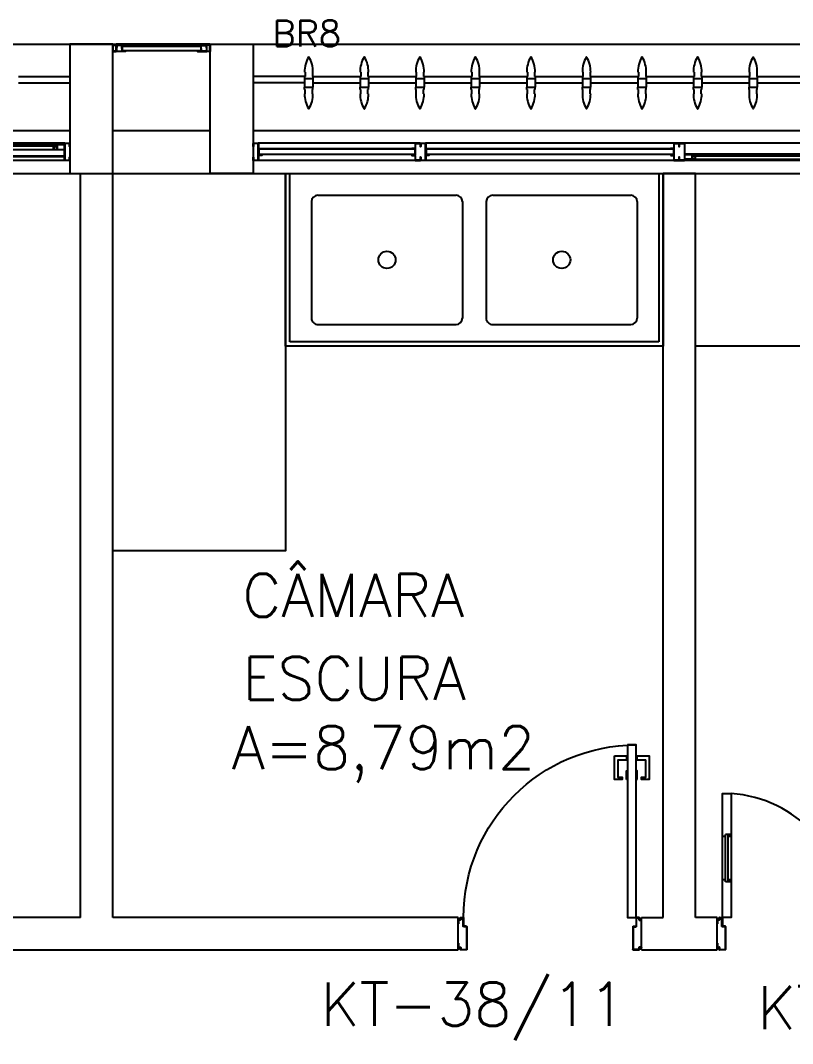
# Model space of a CAD drawing. Header units: millimetres. Extents: x 2128 to 2646, y 1972 to 2207.
# Drawn here: x 2413.583 to 2417.161, y 2138.931 to 2143.675 of the extents above; entities that cross this region are included whole.
import ezdxf

# ---------------------------------------------------------------- set-up
doc = ezdxf.new("R2010")
doc.units = ezdxf.units.MM
for name, color, linetype in [('AR-ALV', 2, 'Continuous'), ('AR-BANCADAS', 1, 'Continuous'), ('AR-BRISES', 1, 'Continuous'), ('AR-ESQ', 1, 'Continuous'), ('AR-ESTC', 3, 'Continuous'), ('AR-PEITORIL', 1, 'Continuous'), ('AR-PORTA', 1, 'Continuous'), ('BC- VISTA', 1, 'Continuous'), ('BC-CUBA', 1, 'Continuous'), ('BR-PAINEL', 1, 'Continuous'), ('BR-SUPORTE', 1, 'Continuous'), ('BR-TEXTO', 2, 'Continuous'), ('COZ1', 1, 'Continuous'), ('DT-ESQ-BAGUETE-C', 1, 'Continuous'), ('DT-ESQ-BAGUETE-V', 1, 'Continuous'), ('DT-ESQ-CHAPA DOBRADA-V', 1, 'Continuous'), ('DT-ESQ-MARCO-V', 1, 'Continuous'), ('DT-ESQ-PERFIL CADEIRA-C', 2, 'Continuous'), ('DT-ESQ-PERFIL CADEIRA-V', 2, 'Continuous'), ('DT-ESQ-PERFIL U-C', 2, 'Continuous'), ('DT-ESQ-PERFIL U-V', 1, 'Continuous'), ('DT-ESQ-VENEZIANA-C', 1, 'Continuous'), ('DT-ESQ-VENEZIANA-V', 1, 'Continuous'), ('DT-ESQ-VIDRO-C', 2, 'Continuous'), ('DT-TXTMOD', 1, 'Continuous'), ('ENDEREÇO', 2, 'Continuous'), ('ibio', 2, 'Continuous'), ('maçaneta', 1, 'Continuous'), ('mov', 1, 'Continuous'), ('PM-PERFIL U-C', 2, 'Continuous'), ('PM-VIDRO', 2, 'Continuous'), ('pm1', 2, 'Continuous'), ('pm2', 2, 'Continuous'), ('TEXTO', 2, 'Continuous'), ('Área', 2, 'Continuous')]:
    doc.layers.add(name, color=color, linetype=linetype)
doc.styles.add('S10', font='simplex.shx', dxfattribs={"height": 0.1})
doc.styles.add('S12', font='simplex.shx', dxfattribs={"width": 1.1, "height": 0.12})
doc.styles.add('UNB-100', font='simplex.shx', dxfattribs={"height": 0.2})
doc.styles.add('UNB1-100', font='simplex.shx', dxfattribs={"height": 0.2})

# ---------------------------------------------------------------- blocks, each defined once
blk = doc.blocks.new('EF35-P')
at = {"layer": 'DT-ESQ-BAGUETE-C', "ltscale": 0.1}
blk.add_lwpolyline([(0.0735, -0.125), (0.06, -0.125), (0.06, -0.1235), (0.073, -0.1235, 0.414214), (0.0735, -0.123), (0.0735, -0.112, 0.414214), (0.073, -0.1115), (0.06, -0.1115), (0.06, -0.11), (0.0735, -0.11, -0.414214), (0.075, -0.1115), (0.075, -0.1235, -0.414214)], format="xyb", close=True, dxfattribs=at)
at = {"layer": 'DT-ESQ-BAGUETE-V', "ltscale": 0.1}
blk.add_line((0.0735, -0.11), (0.339, -0.11), dxfattribs=at)
at = {"layer": 'DT-ESQ-CHAPA DOBRADA-V', "ltscale": 0.1}
for p, q in [((0.025, -0.077), (0.374, -0.077)), ((0.025, -0.08), (0.374, -0.08))]:
    blk.add_line(p, q, dxfattribs=at)
at = {"layer": 'DT-ESQ-PERFIL CADEIRA-C', "ltscale": 0.1}
blk.add_line((0.025, -0.1335), (0.0735, -0.1335), dxfattribs=at)
blk.add_lwpolyline([(0.0735, -0.135), (0.025, -0.135), (0.025, -0.1335), (0.06, -0.1335, -0.198912), (0.0589, -0.1331, -0.198913), (0.0585, -0.132), (0.0585, -0.112, 0.414214), (0.058, -0.1115), (0.025, -0.1115), (0.025, -0.11), (0.0585, -0.11, -0.414214), (0.06, -0.1115), (0.06, -0.1235), (0.06, -0.125), (0.06, -0.132), (0.0735, -0.132, -1)], format="xyb", close=True, dxfattribs=at)
at = {"layer": 'DT-ESQ-PERFIL CADEIRA-V', "ltscale": 0.1}
blk.add_line((0.0735, -0.135), (0.339, -0.135), dxfattribs=at)
at = {"layer": 'DT-ESQ-PERFIL U-C', "ltscale": 0.1}
blk.add_lwpolyline([(0, -0.0615, -0.414214), (0.0015, -0.06), (0.0235, -0.06, -0.414214), (0.025, -0.0615), (0.025, -0.1385, -0.414214), (0.0235, -0.14), (0.0015, -0.14, -0.414214), (0, -0.1385), (0, -0.125), (0.0015, -0.125), (0.0015, -0.138, 0.414214), (0.002, -0.1385), (0.023, -0.1385, 0.414214), (0.0235, -0.138), (0.0235, -0.062, 0.414214), (0.023, -0.0615), (0.002, -0.0615, 0.414214), (0.0015, -0.062), (0.0015, -0.075), (0, -0.075)], format="xyb", close=True, dxfattribs=at)
at = {"layer": 'DT-ESQ-PERFIL U-V', "ltscale": 0.1}
for p, q in [((0.0235, -0.06), (0.7515, -0.06)), ((0.0235, -0.14), (0.7515, -0.14))]:
    blk.add_line(p, q, dxfattribs=at)
at = {"layer": 'DT-ESQ-VIDRO-C', "ltscale": 0.1}
blk.add_lwpolyline([(0.063, -0.13), (0.063, -0.127), (0.3495, -0.127), (0.3495, -0.13)], close=True, dxfattribs=at)
at = {"layer": 'DT-TXTMOD', "ltscale": 0.1, "style": 'S10', "flags": 3}
for tag, p in [('M01', (0.025, -0.28)), ('M02', (0.3253, -0.28)), ('M03', (0.627, -0.28)), ('M04', (0.9288, -0.28)), ('M05', (1.2306, -0.28)), ('M06', (1.5323, -0.28)), ('M07', (1.8341, -0.28)), ('M08', (2.1359, -0.28)), ('M09', (2.4376, -0.28)), ('M10', (2.7394, -0.28)), ('M11', (3.0412, -0.28)), ('M12', (3.3429, -0.28)), ('M13', (3.6447, -0.28)), ('M14', (3.9464, -0.28)), ('M15', (4.2482, -0.28)), ('M16', (4.55, -0.28)), ('M17', (4.8517, -0.28))]:
    blk.add_attdef(tag, p, '', height=0.1, dxfattribs=at)
blk = doc.blocks.new('EF39-P')
at = {"layer": 'DT-ESQ-BAGUETE-C', "ltscale": 0.1}
blk.add_lwpolyline([(3.1015, -0.08), (3.115, -0.08), (3.115, -0.0785), (3.102, -0.0785, -0.414214), (3.1015, -0.078), (3.1015, -0.067, -0.414214), (3.102, -0.0665), (3.115, -0.0665), (3.115, -0.065), (3.1015, -0.065, 0.414214), (3.1, -0.0665), (3.1, -0.0785, 0.414214)], format="xyb", close=True, dxfattribs=at)
at = {"layer": 'DT-ESQ-BAGUETE-V', "ltscale": 0.1}
blk.add_line((2.61, -0.065), (3.1015, -0.065), dxfattribs=at)
at = {"layer": 'DT-ESQ-MARCO-V', "ltscale": 0.1}
for p, q in [((3.1985, -0.06), (4.3515, -0.06)), ((4.3985, -0.06), (5.1265, -0.06)), ((3.1985, -0.14), (4.3515, -0.14)), ((4.3985, -0.14), (5.1265, -0.14))]:
    blk.add_line(p, q, dxfattribs=at)
at = {"layer": 'DT-ESQ-PERFIL CADEIRA-C', "ltscale": 0.1}
blk.add_line((3.15, -0.0885), (3.1015, -0.0885), dxfattribs=at)
blk.add_lwpolyline([(3.1015, -0.09), (3.15, -0.09), (3.15, -0.0885), (3.115, -0.0885, 0.198912), (3.1161, -0.0881, 0.198913), (3.1165, -0.087), (3.1165, -0.067, -0.414214), (3.117, -0.0665), (3.15, -0.0665), (3.15, -0.065), (3.1165, -0.065, 0.414214), (3.115, -0.0665), (3.115, -0.0785), (3.115, -0.08), (3.115, -0.087), (3.1015, -0.087, 1)], format="xyb", close=True, dxfattribs=at)
at = {"layer": 'DT-ESQ-PERFIL CADEIRA-V', "ltscale": 0.1}
blk.add_line((2.595, -0.09), (3.1015, -0.09), dxfattribs=at)
at = {"layer": 'DT-ESQ-PERFIL U-C', "ltscale": 0.1}
for points in [[(3.175, -0.0615, 0.414214), (3.1735, -0.06), (3.1515, -0.06, 0.414214), (3.15, -0.0615), (3.15, -0.1385, 0.414214), (3.1515, -0.14), (3.1735, -0.14, 0.414214), (3.175, -0.1385), (3.175, -0.125), (3.1735, -0.125), (3.1735, -0.138, -0.414214), (3.173, -0.1385), (3.152, -0.1385, -0.414214), (3.1515, -0.138), (3.1515, -0.062, -0.414214), (3.152, -0.0615), (3.173, -0.0615, -0.414214), (3.1735, -0.062), (3.1735, -0.075), (3.175, -0.075)], [(3.2, -0.1234), (3.2, -0.086), (3.2135, -0.086, 1), (3.2135, -0.083), (3.2, -0.083), (3.2, -0.0615, 0.414214), (3.1985, -0.06), (3.1765, -0.06, 0.414214), (3.175, -0.0615), (3.175, -0.075), (3.1765, -0.075), (3.1765, -0.0615), (3.1985, -0.0615), (3.1985, -0.083, 0.414214), (3.2, -0.0845, 0.414214), (3.1985, -0.086), (3.1985, -0.1234), (3.1985, -0.1385), (3.1765, -0.1385), (3.1765, -0.125), (3.175, -0.125), (3.175, -0.1385, 0.414214), (3.1765, -0.14), (3.1985, -0.14, 0.414214), (3.2, -0.1385)], [(3.215, -0.086), (3.2015, -0.086, 0.414214), (3.2, -0.0875), (3.2, -0.1145, 0.414214), (3.2015, -0.116), (3.215, -0.116), (3.215, -0.1145), (3.2015, -0.1145), (3.2015, -0.0875), (3.215, -0.0875)], [(4.35, -0.1234), (4.35, -0.086), (4.3365, -0.086, -1), (4.3365, -0.083), (4.35, -0.083), (4.35, -0.0615, -0.414214), (4.3515, -0.06), (4.3735, -0.06, -0.414214), (4.375, -0.0615), (4.375, -0.075), (4.3735, -0.075), (4.3735, -0.0615), (4.3515, -0.0615), (4.3515, -0.083, -0.414214), (4.35, -0.0845, -0.414214), (4.3515, -0.086), (4.3515, -0.1234), (4.3515, -0.1385), (4.3735, -0.1385), (4.3735, -0.125), (4.375, -0.125), (4.375, -0.1385, -0.414214), (4.3735, -0.14), (4.3515, -0.14, -0.414214), (4.35, -0.1385)], [(4.335, -0.086), (4.3485, -0.086, -0.414214), (4.35, -0.0875), (4.35, -0.1145, -0.414214), (4.3485, -0.116), (4.335, -0.116), (4.335, -0.1145), (4.3485, -0.1145), (4.3485, -0.0875), (4.335, -0.0875)], [(4.4, -0.1234), (4.4, -0.086), (4.4135, -0.086, 1), (4.4135, -0.083), (4.4, -0.083), (4.4, -0.0615, 0.414214), (4.3985, -0.06), (4.3765, -0.06, 0.414214), (4.375, -0.0615), (4.375, -0.075), (4.3765, -0.075), (4.3765, -0.0615), (4.3985, -0.0615), (4.3985, -0.083, 0.414214), (4.4, -0.0845, 0.414214), (4.3985, -0.086), (4.3985, -0.1234), (4.3985, -0.1385), (4.3765, -0.1385), (4.3765, -0.125), (4.375, -0.125), (4.375, -0.1385, 0.414214), (4.3765, -0.14), (4.3985, -0.14, 0.414214), (4.4, -0.1385)], [(4.415, -0.086), (4.4015, -0.086, 0.414214), (4.4, -0.0875), (4.4, -0.1145, 0.414214), (4.4015, -0.116), (4.415, -0.116), (4.415, -0.1145), (4.4015, -0.1145), (4.4015, -0.0875), (4.415, -0.0875)], [(5.125, -0.1234), (5.125, -0.086), (5.1115, -0.086, -1), (5.1115, -0.083), (5.125, -0.083), (5.125, -0.0615, -0.414214), (5.1265, -0.06), (5.1485, -0.06, -0.414214), (5.15, -0.0615), (5.15, -0.075), (5.1485, -0.075), (5.1485, -0.0615), (5.1265, -0.0615), (5.1265, -0.083, -0.414214), (5.125, -0.0845, -0.414214), (5.1265, -0.086), (5.1265, -0.1234), (5.1265, -0.1385), (5.1485, -0.1385), (5.1485, -0.125), (5.15, -0.125), (5.15, -0.1385, -0.414214), (5.1485, -0.14), (5.1265, -0.14, -0.414214), (5.125, -0.1385)], [(5.11, -0.086), (5.1235, -0.086, -0.414214), (5.125, -0.0875), (5.125, -0.1145, -0.414214), (5.1235, -0.116), (5.11, -0.116), (5.11, -0.1145), (5.1235, -0.1145), (5.1235, -0.0875), (5.11, -0.0875)]]:
    blk.add_lwpolyline(points, format="xyb", close=True, dxfattribs=at)
for points in [[(3.2, -0.0845), (3.2135, -0.0845)], [(4.35, -0.0845), (4.3365, -0.0845)], [(4.4, -0.0845), (4.4135, -0.0845)], [(5.125, -0.0845), (5.1115, -0.0845)]]:
    blk.add_lwpolyline(points, dxfattribs=at)
at = {"layer": 'DT-ESQ-PERFIL U-V', "ltscale": 0.1}
for p, q in [((1.9985, -0.06), (3.1515, -0.06)), ((1.9985, -0.14), (3.1515, -0.14))]:
    blk.add_line(p, q, dxfattribs=at)
at = {"layer": 'DT-ESQ-VENEZIANA-C', "ltscale": 0.1}
for p, q in [((3.2015, -0.113), (4.3485, -0.113)), ((3.2015, -0.1145), (4.3485, -0.1145)), ((4.4015, -0.113), (5.1235, -0.113)), ((4.4015, -0.1145), (5.1235, -0.1145))]:
    blk.add_line(p, q, dxfattribs=at)
at = {"layer": 'DT-ESQ-VENEZIANA-V', "ltscale": 0.1}
for p, q in [((3.2015, -0.0875), (4.3485, -0.0875)), ((4.4015, -0.0875), (5.1235, -0.0875))]:
    blk.add_line(p, q, dxfattribs=at)
at = {"layer": 'DT-ESQ-VIDRO-C', "ltscale": 0.1}
blk.add_lwpolyline([(3.1125, -0.085), (3.1125, -0.082), (2.599, -0.082), (2.599, -0.085)], close=True, dxfattribs=at)
at = {"layer": 'DT-TXTMOD', "ltscale": 0.1, "style": 'S10', "flags": 3}
for tag, p in [('M01', (0.025, -0.28)), ('M02', (0.3253, -0.28)), ('M03', (0.627, -0.28)), ('M04', (0.9288, -0.28)), ('M05', (1.2306, -0.28)), ('M06', (1.5323, -0.28)), ('M07', (1.8341, -0.28)), ('M08', (2.1359, -0.28)), ('M09', (2.4376, -0.28)), ('M10', (2.7394, -0.28)), ('M11', (3.0412, -0.28)), ('M12', (3.3429, -0.28)), ('M13', (3.6447, -0.28)), ('M14', (3.9464, -0.28)), ('M15', (4.2482, -0.28)), ('M16', (4.55, -0.28)), ('M17', (4.8517, -0.28))]:
    blk.add_attdef(tag, p, '', height=0.1, dxfattribs=at)
blk = doc.blocks.new('BR-MODULO8')
at = {"layer": 'BR-PAINEL'}
for p, q in [((-4.9117, 0.27), (-4.9092, 0.27)), ((-4.9117, 0.25), (-4.9117, 0.24)), ((-4.9117, 0.25), (-4.9092, 0.25)), ((-4.9117, 0.24), (-4.8733, 0.24)), ((-4.9117, 0.24), (-4.9117, 0.2)), ((-4.9092, 0.27), (-4.9092, 0.25)), ((-4.8758, 0.27), (-4.8758, 0.25)), ((-4.8733, 0.27), (-4.8758, 0.27)), ((-4.8733, 0.25), (-4.8758, 0.25)), ((-4.8733, 0.25), (-4.8733, 0.24)), ((-4.8733, 0.24), (-4.8733, 0.2)), ((-4.6542, 0.27), (-4.6517, 0.27)), ((-4.6542, 0.25), (-4.6542, 0.24)), ((-4.6542, 0.25), (-4.6517, 0.25)), ((-4.6542, 0.24), (-4.6158, 0.24)), ((-4.6542, 0.24), (-4.6542, 0.2)), ((-4.6517, 0.27), (-4.6517, 0.25)), ((-4.6183, 0.27), (-4.6183, 0.25)), ((-4.6158, 0.27), (-4.6183, 0.27)), ((-4.6158, 0.25), (-4.6183, 0.25)), ((-4.6158, 0.25), (-4.6158, 0.24)), ((-4.6158, 0.24), (-4.6158, 0.2)), ((-4.3967, 0.27), (-4.3942, 0.27)), ((-4.3967, 0.25), (-4.3967, 0.24)), ((-4.3967, 0.25), (-4.3942, 0.25)), ((-4.3967, 0.24), (-4.3583, 0.24)), ((-4.3967, 0.24), (-4.3967, 0.2)), ((-4.3942, 0.27), (-4.3942, 0.25)), ((-4.3608, 0.27), (-4.3608, 0.25)), ((-4.3583, 0.27), (-4.3608, 0.27)), ((-4.3583, 0.25), (-4.3608, 0.25)), ((-4.3583, 0.25), (-4.3583, 0.24)), ((-4.3583, 0.24), (-4.3583, 0.2)), ((-4.1392, 0.27), (-4.1367, 0.27)), ((-4.1392, 0.25), (-4.1392, 0.24)), ((-4.1392, 0.25), (-4.1367, 0.25)), ((-4.1392, 0.24), (-4.1008, 0.24)), ((-4.1392, 0.24), (-4.1392, 0.2)), ((-4.1367, 0.27), (-4.1367, 0.25)), ((-4.1033, 0.27), (-4.1033, 0.25)), ((-4.1008, 0.27), (-4.1033, 0.27)), ((-4.1008, 0.25), (-4.1033, 0.25)), ((-4.1008, 0.25), (-4.1008, 0.24)), ((-4.1008, 0.24), (-4.1008, 0.2)), ((-3.8817, 0.27), (-3.8792, 0.27)), ((-3.8817, 0.25), (-3.8817, 0.24)), ((-3.8817, 0.25), (-3.8792, 0.25)), ((-3.8817, 0.24), (-3.8433, 0.24)), ((-3.8817, 0.24), (-3.8817, 0.2)), ((-3.8792, 0.27), (-3.8792, 0.25)), ((-3.8458, 0.27), (-3.8458, 0.25)), ((-3.8433, 0.27), (-3.8458, 0.27)), ((-3.8433, 0.25), (-3.8458, 0.25)), ((-3.8433, 0.25), (-3.8433, 0.24)), ((-3.8433, 0.24), (-3.8433, 0.2)), ((-3.6242, 0.27), (-3.6217, 0.27)), ((-3.6242, 0.25), (-3.6242, 0.24)), ((-3.6242, 0.25), (-3.6217, 0.25)), ((-3.6242, 0.24), (-3.5858, 0.24)), ((-3.6242, 0.24), (-3.6242, 0.2)), ((-3.6217, 0.27), (-3.6217, 0.25)), ((-3.5883, 0.27), (-3.5883, 0.25)), ((-3.5858, 0.27), (-3.5883, 0.27)), ((-3.5858, 0.25), (-3.5883, 0.25)), ((-3.5858, 0.25), (-3.5858, 0.24)), ((-3.5858, 0.24), (-3.5858, 0.2)), ((-3.3667, 0.27), (-3.3642, 0.27)), ((-3.3667, 0.25), (-3.3667, 0.24)), ((-3.3667, 0.25), (-3.3642, 0.25)), ((-3.3667, 0.24), (-3.3283, 0.24)), ((-3.3667, 0.24), (-3.3667, 0.2)), ((-3.3642, 0.27), (-3.3642, 0.25)), ((-3.3308, 0.27), (-3.3308, 0.25)), ((-3.3283, 0.27), (-3.3308, 0.27)), ((-3.3283, 0.25), (-3.3308, 0.25)), ((-3.3283, 0.25), (-3.3283, 0.24)), ((-3.3283, 0.24), (-3.3283, 0.2)), ((-3.1092, 0.27), (-3.1067, 0.27)), ((-3.1092, 0.25), (-3.1092, 0.24)), ((-3.1092, 0.25), (-3.1067, 0.25)), ((-3.1092, 0.24), (-3.0708, 0.24)), ((-3.1092, 0.24), (-3.1092, 0.2)), ((-3.1067, 0.27), (-3.1067, 0.25)), ((-3.0733, 0.27), (-3.0733, 0.25)), ((-3.0708, 0.27), (-3.0733, 0.27)), ((-3.0708, 0.25), (-3.0733, 0.25)), ((-3.0708, 0.25), (-3.0708, 0.24)), ((-3.0708, 0.24), (-3.0708, 0.2)), ((-2.8517, 0.27), (-2.8492, 0.27)), ((-2.8517, 0.25), (-2.8517, 0.24)), ((-2.8517, 0.25), (-2.8492, 0.25)), ((-2.8517, 0.24), (-2.8133, 0.24)), ((-2.8517, 0.24), (-2.8517, 0.2)), ((-2.8492, 0.27), (-2.8492, 0.25)), ((-2.8158, 0.27), (-2.8158, 0.25)), ((-2.8133, 0.27), (-2.8158, 0.27)), ((-2.8133, 0.25), (-2.8158, 0.25)), ((-2.8133, 0.25), (-2.8133, 0.24)), ((-2.8133, 0.24), (-2.8133, 0.2)), ((-4.9117, 0.2), (-4.8733, 0.2)), ((-4.9117, 0.19), (-4.9117, 0.2)), ((-4.9117, 0.19), (-4.9092, 0.19)), ((-4.9092, 0.17), (-4.9092, 0.19)), ((-4.8733, 0.19), (-4.8758, 0.19)), ((-4.8758, 0.17), (-4.8758, 0.19)), ((-4.8733, 0.19), (-4.8733, 0.2)), ((-4.6542, 0.2), (-4.6158, 0.2)), ((-4.6542, 0.19), (-4.6542, 0.2)), ((-4.6542, 0.19), (-4.6517, 0.19)), ((-4.6517, 0.17), (-4.6517, 0.19)), ((-4.6158, 0.19), (-4.6183, 0.19)), ((-4.6183, 0.17), (-4.6183, 0.19)), ((-4.6158, 0.19), (-4.6158, 0.2)), ((-4.3967, 0.2), (-4.3583, 0.2)), ((-4.3967, 0.19), (-4.3967, 0.2)), ((-4.3967, 0.19), (-4.3942, 0.19)), ((-4.3942, 0.17), (-4.3942, 0.19)), ((-4.3583, 0.19), (-4.3608, 0.19)), ((-4.3608, 0.17), (-4.3608, 0.19)), ((-4.3583, 0.19), (-4.3583, 0.2)), ((-4.1392, 0.2), (-4.1008, 0.2)), ((-4.1392, 0.19), (-4.1392, 0.2)), ((-4.1392, 0.19), (-4.1367, 0.19)), ((-4.1367, 0.17), (-4.1367, 0.19)), ((-4.1008, 0.19), (-4.1033, 0.19)), ((-4.1033, 0.17), (-4.1033, 0.19)), ((-4.1008, 0.19), (-4.1008, 0.2)), ((-3.8817, 0.2), (-3.8433, 0.2)), ((-3.8817, 0.19), (-3.8817, 0.2)), ((-3.8817, 0.19), (-3.8792, 0.19)), ((-3.8792, 0.17), (-3.8792, 0.19)), ((-3.8433, 0.19), (-3.8458, 0.19)), ((-3.8458, 0.17), (-3.8458, 0.19)), ((-3.8433, 0.19), (-3.8433, 0.2)), ((-3.6242, 0.2), (-3.5858, 0.2)), ((-3.6242, 0.19), (-3.6242, 0.2)), ((-3.6242, 0.19), (-3.6217, 0.19)), ((-3.6217, 0.17), (-3.6217, 0.19)), ((-3.5858, 0.19), (-3.5883, 0.19)), ((-3.5883, 0.17), (-3.5883, 0.19)), ((-3.5858, 0.19), (-3.5858, 0.2)), ((-3.3667, 0.2), (-3.3283, 0.2)), ((-3.3667, 0.19), (-3.3667, 0.2)), ((-3.3667, 0.19), (-3.3642, 0.19)), ((-3.3642, 0.17), (-3.3642, 0.19)), ((-3.3283, 0.19), (-3.3308, 0.19)), ((-3.3308, 0.17), (-3.3308, 0.19)), ((-3.3283, 0.19), (-3.3283, 0.2)), ((-3.1092, 0.2), (-3.0708, 0.2)), ((-3.1092, 0.19), (-3.1092, 0.2)), ((-3.1092, 0.19), (-3.1067, 0.19)), ((-3.1067, 0.17), (-3.1067, 0.19)), ((-3.0708, 0.19), (-3.0733, 0.19)), ((-3.0733, 0.17), (-3.0733, 0.19)), ((-3.0708, 0.19), (-3.0708, 0.2)), ((-2.8517, 0.2), (-2.8133, 0.2)), ((-2.8517, 0.19), (-2.8517, 0.2)), ((-2.8517, 0.19), (-2.8492, 0.19)), ((-2.8492, 0.17), (-2.8492, 0.19)), ((-2.8133, 0.19), (-2.8158, 0.19)), ((-2.8158, 0.17), (-2.8158, 0.19)), ((-2.8133, 0.19), (-2.8133, 0.2)), ((-4.9117, 0.17), (-4.9092, 0.17)), ((-4.8733, 0.17), (-4.8758, 0.17)), ((-4.6542, 0.17), (-4.6517, 0.17)), ((-4.6158, 0.17), (-4.6183, 0.17)), ((-4.3967, 0.17), (-4.3942, 0.17)), ((-4.3583, 0.17), (-4.3608, 0.17)), ((-4.1392, 0.17), (-4.1367, 0.17)), ((-4.1008, 0.17), (-4.1033, 0.17)), ((-3.8817, 0.17), (-3.8792, 0.17)), ((-3.8433, 0.17), (-3.8458, 0.17)), ((-3.6242, 0.17), (-3.6217, 0.17)), ((-3.5858, 0.17), (-3.5883, 0.17)), ((-3.3667, 0.17), (-3.3642, 0.17)), ((-3.3283, 0.17), (-3.3308, 0.17)), ((-3.1092, 0.17), (-3.1067, 0.17)), ((-3.0708, 0.17), (-3.0733, 0.17)), ((-2.8517, 0.17), (-2.8492, 0.17)), ((-2.8133, 0.17), (-2.8158, 0.17))]:
    blk.add_line(p, q, dxfattribs=at)
for centre, radius, start, end in [((-4.7867, 0.2739), 0.1251, 148.4721, 181.772), ((-4.8925, 0.3387), 0.001, 37.1012, 142.8988), ((-4.9983, 0.2739), 0.1251, 358.228, 31.5279), ((-4.5292, 0.2739), 0.1251, 148.4721, 181.772), ((-4.635, 0.3387), 0.001, 37.1012, 142.8988), ((-4.7408, 0.2739), 0.1251, 358.228, 31.5279), ((-4.2717, 0.2739), 0.1251, 148.4721, 181.772), ((-4.3775, 0.3387), 0.001, 37.1012, 142.8988), ((-4.4833, 0.2739), 0.1251, 358.228, 31.5279), ((-4.0142, 0.2739), 0.1251, 148.4721, 181.772), ((-4.12, 0.3387), 0.001, 37.1012, 142.8988), ((-4.2258, 0.2739), 0.1251, 358.228, 31.5279), ((-3.7567, 0.2739), 0.1251, 148.4721, 181.772), ((-3.8625, 0.3387), 0.001, 37.1012, 142.8988), ((-3.9683, 0.2739), 0.1251, 358.228, 31.5279), ((-3.4992, 0.2739), 0.1251, 148.4721, 181.772), ((-3.605, 0.3387), 0.001, 37.1012, 142.8988), ((-3.7108, 0.2739), 0.1251, 358.228, 31.5279), ((-3.2417, 0.2739), 0.1251, 148.4721, 181.772), ((-3.3475, 0.3387), 0.001, 37.1012, 142.8988), ((-3.4533, 0.2739), 0.1251, 358.228, 31.5279), ((-2.9842, 0.2739), 0.1251, 148.4721, 181.772), ((-3.09, 0.3387), 0.001, 37.1012, 142.8988), ((-3.1958, 0.2739), 0.1251, 358.228, 31.5279), ((-2.7267, 0.2739), 0.1251, 148.4721, 181.772), ((-2.8325, 0.3387), 0.001, 37.1012, 142.8988), ((-2.9383, 0.2739), 0.1251, 358.228, 31.5279), ((-4.7867, 0.1661), 0.1251, 178.228, 211.5279), ((-4.9983, 0.1661), 0.1251, 328.4721, 1.772), ((-4.5292, 0.1661), 0.1251, 178.228, 211.5279), ((-4.7408, 0.1661), 0.1251, 328.4721, 1.772), ((-4.2717, 0.1661), 0.1251, 178.228, 211.5279), ((-4.4833, 0.1661), 0.1251, 328.4721, 1.772), ((-4.0142, 0.1661), 0.1251, 178.228, 211.5279), ((-4.2258, 0.1661), 0.1251, 328.4721, 1.772), ((-3.7567, 0.1661), 0.1251, 178.228, 211.5279), ((-3.9683, 0.1661), 0.1251, 328.4721, 1.772), ((-3.4992, 0.1661), 0.1251, 178.228, 211.5279), ((-3.7108, 0.1661), 0.1251, 328.4721, 1.772), ((-3.2417, 0.1661), 0.1251, 178.228, 211.5279), ((-3.4533, 0.1661), 0.1251, 328.4721, 1.772), ((-2.9842, 0.1661), 0.1251, 178.228, 211.5279), ((-3.1958, 0.1661), 0.1251, 328.4721, 1.772), ((-2.7267, 0.1661), 0.1251, 178.228, 211.5279), ((-2.9383, 0.1661), 0.1251, 328.4721, 1.772), ((-4.8925, 0.1013), 0.001, 217.1012, 322.8988), ((-4.635, 0.1013), 0.001, 217.1012, 322.8988), ((-4.3775, 0.1013), 0.001, 217.1012, 322.8988), ((-4.12, 0.1013), 0.001, 217.1012, 322.8988), ((-3.8625, 0.1013), 0.001, 217.1012, 322.8988), ((-3.605, 0.1013), 0.001, 217.1012, 322.8988), ((-3.3475, 0.1013), 0.001, 217.1012, 322.8988), ((-3.09, 0.1013), 0.001, 217.1012, 322.8988), ((-2.8325, 0.1013), 0.001, 217.1012, 322.8988)]:
    blk.add_arc(centre, radius, start, end, dxfattribs=at)
at = {"layer": 'BR-SUPORTE'}
for p, q in [((-4.9117, 0.25), (-5.15, 0.25)), ((-4.8733, 0.25), (-4.6517, 0.25)), ((-4.6158, 0.25), (-4.3942, 0.25)), ((-4.3583, 0.25), (-4.1367, 0.25)), ((-4.1008, 0.25), (-3.8792, 0.25)), ((-3.8433, 0.25), (-3.6217, 0.25)), ((-3.5858, 0.25), (-3.3642, 0.25)), ((-3.3283, 0.25), (-3.1067, 0.25)), ((-3.0708, 0.25), (-2.8492, 0.25)), ((-2.8133, 0.25), (-2.5917, 0.25)), ((-0.2383, 0.25), (0, 0.25)), ((-4.9117, 0.22), (-5.15, 0.22)), ((-4.8733, 0.22), (-4.6542, 0.22)), ((-4.6158, 0.22), (-4.3967, 0.22)), ((-4.3583, 0.22), (-4.1392, 0.22)), ((-4.1008, 0.22), (-3.8817, 0.22)), ((-3.8433, 0.22), (-3.6242, 0.22)), ((-3.5858, 0.22), (-3.3667, 0.22)), ((-3.3283, 0.22), (-3.1092, 0.22)), ((-3.0708, 0.22), (-2.8517, 0.22)), ((-2.8133, 0.22), (-2.5942, 0.22)), ((-0.2383, 0.22), (0, 0.22))]:
    blk.add_line(p, q, dxfattribs=at)
blk = doc.blocks.new('PM3')
at = {"layer": 'maçaneta'}
for points in [[(0.02, 0.825), (-0.035, 0.825), (-0.035, 0.715), (0, 0.715), (0, 0.725), (-0.02, 0.725), (-0.02, 0.8035, -0.414214), (-0.0185, 0.805), (0.02, 0.805)], [(0.125, 0.825), (0.07, 0.825), (0.07, 0.805), (0.1085, 0.805, -0.414214), (0.11, 0.8035), (0.11, 0.725), (0.09, 0.725), (0.09, 0.715), (0.125, 0.715)]]:
    blk.add_lwpolyline(points, format="xyb", close=True, dxfattribs=at)
for points in [[(0.02, 0.715), (0.02, 0.755), (0.025, 0.755), (0.025, 0.715)], [(0.07, 0.715), (0.07, 0.755), (0.065, 0.755), (0.065, 0.715)]]:
    blk.add_lwpolyline(points, close=True, dxfattribs=at)
at = {"layer": 'mov'}
blk.add_arc((0.025, 0.075), 0.8, 0, 90, dxfattribs=at)
at = {"layer": 'PM-PERFIL U-C'}
for p, q in [((0, 0.045), (0, 0.0635)), ((0.0015, 0.065), (0.01, 0.065)), ((0.002, 0.063), (0.002, 0.045)), ((0.0105, 0.063), (0.002, 0.063)), ((0.01, 0.065), (0.01, 0.0735)), ((0.0115, 0.075), (0.0235, 0.075)), ((0.012, 0.073), (0.012, 0.0645)), ((0.023, 0.073), (0.012, 0.073)), ((0.023, 0.0335), (0.023, 0.073)), ((0.025, 0.0735), (0.025, 0.034)), ((0.825, 0.0735), (0.825, 0.034)), ((0.8385, 0.075), (0.8265, 0.075)), ((0.827, 0.073), (0.838, 0.073)), ((0.827, 0.0335), (0.827, 0.073)), ((0.838, 0.073), (0.838, 0.0645)), ((0.8395, 0.063), (0.848, 0.063)), ((0.84, 0.065), (0.84, 0.0735)), ((0.8485, 0.065), (0.84, 0.065)), ((0.848, 0.063), (0.848, 0.045)), ((0.85, 0.045), (0.85, 0.0635)), ((0.002, 0.045), (0, 0.045)), ((0.038, 0.032), (0.0245, 0.032)), ((0.0385, 0.034), (0.025, 0.034)), ((0.038, 0.032), (0.038, -0.073)), ((0.04, 0.0325), (0.04, -0.0735)), ((0.81, 0.0325), (0.81, -0.0735)), ((0.8115, 0.034), (0.825, 0.034)), ((0.812, 0.032), (0.8255, 0.032)), ((0.812, 0.032), (0.812, -0.073)), ((0.848, 0.045), (0.85, 0.045)), ((0, -0.045), (0.002, -0.045)), ((0, -0.0635), (0, -0.045)), ((0.002, -0.045), (0.002, -0.063)), ((0.85, -0.045), (0.848, -0.045)), ((0.848, -0.045), (0.848, -0.063)), ((0.85, -0.0635), (0.85, -0.045)), ((0.01, -0.065), (0.0015, -0.065)), ((0.002, -0.063), (0.0105, -0.063)), ((0.01, -0.0735), (0.01, -0.065)), ((0.0385, -0.075), (0.0115, -0.075)), ((0.012, -0.0645), (0.012, -0.073)), ((0.012, -0.073), (0.038, -0.073)), ((0.8115, -0.075), (0.8385, -0.075)), ((0.838, -0.073), (0.812, -0.073)), ((0.838, -0.0645), (0.838, -0.073)), ((0.848, -0.063), (0.8395, -0.063)), ((0.84, -0.0735), (0.84, -0.065)), ((0.84, -0.065), (0.8485, -0.065))]:
    blk.add_line(p, q, dxfattribs=at)
for centre, start, end in [((0.0015, 0.0635), 90, 180), ((0.0115, 0.0735), 90, 180), ((0.0105, 0.0645), 270, 0), ((0.0235, 0.0735), 360, 90), ((0.8265, 0.0735), 90, 180), ((0.8395, 0.0645), 180, 270), ((0.8385, 0.0735), 0, 90), ((0.8485, 0.0635), 0, 90), ((0.0245, 0.0335), 180, 270), ((0.0385, 0.0325), 0, 90), ((0.8115, 0.0325), 90, 180), ((0.8255, 0.0335), 270, 0), ((0.0015, -0.0635), 180, 270), ((0.0115, -0.0735), 180, 270), ((0.0105, -0.0645), 0, 90), ((0.0385, -0.0735), 269.9386, 0), ((0.8115, -0.0735), 180, 270.0614), ((0.8395, -0.0645), 90, 180), ((0.8385, -0.0735), 270, 0), ((0.8485, -0.0635), 270, 0)]:
    blk.add_arc(centre, 0.0015, start, end, dxfattribs=at)
at = {"layer": 'pm1'}
blk.add_lwpolyline([(0.065, 0.875), (0.065, 0.075), (0.025, 0.075), (0.025, 0.875)], close=True, dxfattribs=at)
blk = doc.blocks.new('marco-d')
at = {"layer": 'PM-PERFIL U-C'}
for p, q in [((-0.0135, 0), (-0.0015, 0)), ((-0.025, -0.03), (-0.025, -0.0115)), ((-0.023, -0.03), (-0.025, -0.03)), ((-0.0235, -0.01), (-0.015, -0.01)), ((-0.0145, -0.012), (-0.023, -0.012)), ((-0.023, -0.012), (-0.023, -0.03)), ((-0.015, -0.01), (-0.015, -0.0015)), ((-0.002, -0.002), (-0.013, -0.002)), ((-0.013, -0.002), (-0.013, -0.0105)), ((-0.002, -0.0415), (-0.002, -0.002)), ((0.013, -0.043), (-0.0005, -0.043)), ((0, -0.0015), (0, -0.041)), ((0.0135, -0.041), (0, -0.041)), ((0.013, -0.043), (0.013, -0.148)), ((0.015, -0.0425), (0.015, -0.1485)), ((-0.025, -0.1385), (-0.025, -0.12)), ((-0.025, -0.12), (-0.023, -0.12)), ((-0.015, -0.14), (-0.0235, -0.14)), ((-0.023, -0.12), (-0.023, -0.138)), ((-0.023, -0.138), (-0.0145, -0.138)), ((-0.015, -0.1485), (-0.015, -0.14)), ((-0.013, -0.1395), (-0.013, -0.148)), ((0.0135, -0.15), (-0.0135, -0.15)), ((-0.013, -0.148), (0.013, -0.148))]:
    blk.add_line(p, q, dxfattribs=at)
for centre, start, end in [((-0.0135, -0.0015), 90, 180), ((-0.0015, -0.0015), 360, 90), ((-0.0235, -0.0115), 90, 180), ((-0.0145, -0.0105), 270, 0), ((-0.0005, -0.0415), 180, 270), ((0.0135, -0.0425), 0, 90), ((-0.0235, -0.1385), 180, 270), ((-0.0145, -0.1395), 0, 90), ((-0.0135, -0.1485), 180, 270), ((0.0135, -0.1485), 269.9386, 0)]:
    blk.add_arc(centre, 0.0015, start, end, dxfattribs=at)
blk = doc.blocks.new('marco-e')
at = {"layer": 'PM-PERFIL U-C'}
for p, q in [((-0.015, -0.0425), (-0.015, -0.1485)), ((-0.0135, -0.041), (0, -0.041)), ((-0.013, -0.043), (0.0005, -0.043)), ((-0.013, -0.043), (-0.013, -0.148)), ((0, -0.0015), (0, -0.041)), ((0.0135, 0), (0.0015, 0)), ((0.002, -0.0415), (0.002, -0.002)), ((0.002, -0.002), (0.013, -0.002)), ((0.013, -0.002), (0.013, -0.0105)), ((0.0145, -0.012), (0.023, -0.012)), ((0.015, -0.01), (0.015, -0.0015)), ((0.0235, -0.01), (0.015, -0.01)), ((0.023, -0.012), (0.023, -0.03)), ((0.023, -0.03), (0.025, -0.03)), ((0.025, -0.03), (0.025, -0.0115)), ((0.013, -0.1395), (0.013, -0.148)), ((0.023, -0.138), (0.0145, -0.138)), ((0.015, -0.14), (0.0235, -0.14)), ((0.015, -0.1485), (0.015, -0.14)), ((0.025, -0.12), (0.023, -0.12)), ((0.023, -0.12), (0.023, -0.138)), ((0.025, -0.1385), (0.025, -0.12)), ((-0.0135, -0.15), (0.0135, -0.15)), ((0.013, -0.148), (-0.013, -0.148))]:
    blk.add_line(p, q, dxfattribs=at)
for centre, start, end in [((-0.0135, -0.0425), 90, 180), ((0.0015, -0.0015), 90, 180), ((0.0005, -0.0415), 270, 0), ((0.0145, -0.0105), 180, 270), ((0.0135, -0.0015), 0, 90), ((0.0235, -0.0115), 0, 90), ((0.0145, -0.1395), 90, 180), ((0.0235, -0.1385), 270, 0), ((-0.0135, -0.1485), 180, 270.0614), ((0.0135, -0.1485), 270, 0)]:
    blk.add_arc(centre, 0.0015, start, end, dxfattribs=at)
blk = doc.blocks.new('PM6V')
at = {"layer": 'maçaneta'}
for points in [[(1.075, 0.675), (1.13, 0.675), (1.13, 0.655), (1.0915, 0.655, 0.414214), (1.09, 0.6535), (1.09, 0.575), (1.11, 0.575), (1.11, 0.565), (1.075, 0.565)], [(1.18, 0.675), (1.235, 0.675), (1.235, 0.565), (1.2, 0.565), (1.2, 0.575), (1.22, 0.575), (1.22, 0.6535, 0.414214), (1.2185, 0.655), (1.18, 0.655)]]:
    blk.add_lwpolyline(points, format="xyb", close=True, dxfattribs=at)
for points in [[(1.13, 0.565), (1.13, 0.605), (1.135, 0.605), (1.135, 0.565)], [(1.18, 0.565), (1.18, 0.605), (1.175, 0.605), (1.175, 0.565)]]:
    blk.add_lwpolyline(points, close=True, dxfattribs=at)
at = {"layer": 'mov'}
for centre, start, end in [((0.025, 0.1514), 359.8606, 86.0112), ((1.175, 0.1514), 93.9888, 180.1394)]:
    blk.add_arc(centre, 0.575, start, end, dxfattribs=at)
at = {"layer": 'PM-VIDRO'}
for p, q in [((0.04, 0.325), (0.04, 0.525)), ((0.05, 0.525), (0.05, 0.325)), ((1.15, 0.525), (1.15, 0.325)), ((1.16, 0.325), (1.16, 0.525))]:
    blk.add_line(p, q, dxfattribs=at)
at = {"layer": 'pm1'}
for p, q in [((0.04, 0.525), (0.025, 0.525)), ((0.065, 0.535), (0.04, 0.535)), ((0.04, 0.525), (0.04, 0.535)), ((0.05, 0.535), (0.05, 0.525)), ((0.065, 0.525), (0.05, 0.525)), ((0.065, 0.535), (0.065, 0.525)), ((1.135, 0.535), (1.135, 0.525)), ((1.135, 0.535), (1.16, 0.535)), ((1.135, 0.525), (1.15, 0.525)), ((1.15, 0.535), (1.15, 0.525)), ((1.16, 0.525), (1.16, 0.535)), ((1.16, 0.525), (1.175, 0.525)), ((0.04, 0.325), (0.025, 0.325)), ((0.04, 0.315), (0.04, 0.325)), ((0.065, 0.315), (0.04, 0.315)), ((0.065, 0.325), (0.05, 0.325)), ((0.05, 0.325), (0.05, 0.315)), ((0.065, 0.325), (0.065, 0.315)), ((1.135, 0.325), (1.135, 0.315)), ((1.135, 0.325), (1.15, 0.325)), ((1.135, 0.315), (1.16, 0.315)), ((1.15, 0.325), (1.15, 0.315)), ((1.16, 0.315), (1.16, 0.325)), ((1.16, 0.325), (1.175, 0.325))]:
    blk.add_line(p, q, dxfattribs=at)
for points in [[(0.025, 0.525), (0.025, 0.725), (0.065, 0.725), (0.065, 0.525)], [(1.175, 0.525), (1.175, 0.725), (1.135, 0.725), (1.135, 0.525)], [(0.065, 0.325), (0.065, 0.15), (0.025, 0.15), (0.025, 0.325)], [(1.135, 0.325), (1.135, 0.15), (1.175, 0.15), (1.175, 0.325)]]:
    blk.add_lwpolyline(points, dxfattribs=at)
at = {"layer": 'pm2'}
for p, q in [((0.025, 0.325), (0.025, 0.525)), ((0.065, 0.525), (0.065, 0.325)), ((1.135, 0.525), (1.135, 0.325)), ((1.175, 0.325), (1.175, 0.525))]:
    blk.add_line(p, q, dxfattribs=at)
at = {"layer": 'pm1'}
for name, p in [('marco-d', (0.025, 0.15)), ('marco-e', (1.175, 0.15))]:
    blk.add_blockref(name, p, dxfattribs=at)
blk = doc.blocks.new('EF01C-P')
at = {"layer": 'DT-ESQ-BAGUETE-C', "ltscale": 0.1}
for points in [[(0.0015, 0.035), (0.015, 0.035), (0.015, 0.0335), (0.0015, 0.0335), (0.0015, 0.005), (0.015, 0.005), (0.015, 0.0035), (0.0015, 0.0035, -0.414214), (0, 0.005), (0, 0.0335, -0.414214)], [(0.4485, 0.035), (0.435, 0.035), (0.435, 0.0335), (0.4485, 0.0335), (0.4485, 0.005), (0.435, 0.005), (0.435, 0.0035), (0.4485, 0.0035, 0.414214), (0.45, 0.005), (0.45, 0.0335, 0.414214)]]:
    blk.add_lwpolyline(points, format="xyb", close=True, dxfattribs=at)
at = {"layer": 'DT-ESQ-PERFIL CADEIRA-C', "ltscale": 0.1}
for points in [[(0.01, 0.0015), (0.01, 0.003), (0.0015, 0.003, 1), (0.0015, 0), (0.015, 0, 0.414214), (0.0165, 0.0015), (0.0165, 0.0335), (0.043, 0.0335)], [(0.043, 0.0065), (0.018, 0.0065), (0.018, 0.0165), (0.0165, 0.0165), (0.0165, 0.0065, 0.414214), (0.018, 0.005), (0.043, 0.005), (0.0565, 0.005, 1), (0.0565, 0.008), (0.043, 0.008), (0.043, 0.02), (0.043, 0.032), (0.0565, 0.032, 1), (0.0565, 0.035), (0.043, 0.035), (0.0165, 0.035, 0.414214), (0.015, 0.0335), (0.015, 0.0015), (0.0015, 0.0015)], [(0.0415, 0.02), (0.0415, 0.032, -0.414214), (0.043, 0.0335), (0.0565, 0.0335)], [(0.0415, 0.02), (0.0415, 0.008, 0.414214), (0.043, 0.0065), (0.0565, 0.0065)], [(0.407, 0.0065), (0.432, 0.0065), (0.432, 0.0165), (0.4335, 0.0165), (0.4335, 0.0065, -0.414214), (0.432, 0.005), (0.407, 0.005), (0.3935, 0.005, -1), (0.3935, 0.008), (0.407, 0.008), (0.407, 0.02), (0.407, 0.032), (0.3935, 0.032, -1), (0.3935, 0.035), (0.407, 0.035), (0.4335, 0.035, -0.414214), (0.435, 0.0335), (0.435, 0.0015), (0.4485, 0.0015)], [(0.4085, 0.02), (0.4085, 0.032, 0.414214), (0.407, 0.0335), (0.3935, 0.0335)], [(0.4085, 0.02), (0.4085, 0.008, -0.414214), (0.407, 0.0065), (0.3935, 0.0065)], [(0.44, 0.0015), (0.44, 0.003), (0.4485, 0.003, -1), (0.4485, 0), (0.435, 0, -0.414214), (0.4335, 0.0015), (0.4335, 0.0335), (0.407, 0.0335)]]:
    blk.add_lwpolyline(points, format="xyb", dxfattribs=at)
at = {"layer": 'DT-ESQ-PERFIL CADEIRA-V', "ltscale": 0.1}
blk.add_line((0.015, 0), (0.435, 0), dxfattribs=at)
at = {"layer": 'DT-ESQ-VENEZIANA-C', "ltscale": 0.1}
for p, q in [((0.043, 0.0105), (0.407, 0.0105)), ((0.043, 0.009), (0.407, 0.009))]:
    blk.add_line(p, q, dxfattribs=at)
at = {"layer": 'DT-ESQ-VENEZIANA-V', "ltscale": 0.1}
blk.add_line((0.043, 0.031), (0.407, 0.031), dxfattribs=at)
at = {"layer": 'DT-TXTMOD', "ltscale": 0.1, "style": 'S10', "flags": 3}
blk.add_attdef('EF01C', (0.0208, -0.14), '', height=0.1, dxfattribs=at)
blk = doc.blocks.new('CUBApnt-01P')
at = {"layer": 'COZ1'}
for p, q in [((-0.35, -0.1305), (-0.35, -0.6705)), ((-0.32, -0.1005), (0.32, -0.1005)), ((0.35, -0.1305), (0.35, -0.6705)), ((-0.32, -0.7005), (0.32, -0.7005))]:
    blk.add_line(p, q, dxfattribs=at)
blk.add_circle((0, -0.4005), 0.04, dxfattribs=at)
for centre, start, end in [((-0.32, -0.1305), 90, 180), ((0.32, -0.1305), 0, 90), ((-0.32, -0.6705), 180, 270), ((0.32, -0.6705), 270, 0)]:
    blk.add_arc(centre, 0.03, start, end, dxfattribs=at)
blk = doc.blocks.new('BCP04')
at = {"layer": 'BC- VISTA'}
for p, q in [((0, -0.02), (0.78, -0.02)), ((0.78, -0.02), (0.78, -1.73)), ((0.78, -1.73), (0, -1.73))]:
    blk.add_line(p, q, dxfattribs=at)
blk.add_lwpolyline([(0.8, 0), (0.8, -1.75), (0, -1.75), (0, 0)], close=True, dxfattribs=at)
at = {"layer": 'BC-CUBA', "rotation": 90}
for p in [(0, -0.47), (0, -1.28)]:
    blk.add_blockref('CUBApnt-01P', p, dxfattribs=at)
blk = doc.blocks.new('BCP16')
at = {"layer": 'BC- VISTA'}
blk.add_lwpolyline([(0.8, 0), (0.8, -1.75), (0, -1.75), (0, 0)], close=True, dxfattribs=at)
blk = doc.blocks.new('BCL04')
at = {"layer": 'BC- VISTA'}
blk.add_lwpolyline([(0.8, 0), (0.8, -1.725), (0, -1.725), (0, 0)], close=True, dxfattribs=at)

msp = doc.modelspace()

# ---------------------------------------------------------------- linework, layer by layer
at = {"layer": 'AR-ALV'}
for p, q in [((2414.0115, 2143.1651), (2414.4615, 2143.1651)), ((2413.8615, 2139.5151), (2413.8615, 2142.9651)), ((2414.0115, 2142.9651), (2414.4615, 2142.9651)), ((2414.0115, 2139.5151), (2414.0115, 2142.9651)), ((2416.5615, 2139.5154), (2416.5615, 2142.9651)), ((2416.7115, 2142.9651), (2416.5615, 2142.9651)), ((2416.7115, 2139.5154), (2416.7115, 2142.9651)), ((2413.8615, 2139.5154), (2412.8615, 2139.5154)), ((2415.6115, 2139.5154), (2414.0115, 2139.5154)), ((2415.6115, 2139.3654), (2415.6115, 2139.5154)), ((2416.4615, 2139.3654), (2416.4615, 2139.5154)), ((2416.4615, 2139.5154), (2416.5615, 2139.5154)), ((2416.8115, 2139.5154), (2416.7115, 2139.5154)), ((2416.8115, 2139.3654), (2416.8115, 2139.5154)), ((2412.8615, 2139.3654), (2415.6115, 2139.3654)), ((2416.4615, 2139.3654), (2416.8115, 2139.3654))]:
    msp.add_line(p, q, dxfattribs=at)
at = {"layer": 'AR-ESTC'}
for p, q in [((2414.0115, 2143.5651), (2413.8115, 2143.5651)), ((2413.8115, 2143.5651), (2413.8115, 2142.9651)), ((2414.0115, 2142.9651), (2414.0115, 2143.5651)), ((2414.4615, 2143.5651), (2414.6615, 2143.5651)), ((2414.4615, 2142.9651), (2414.4615, 2143.5651)), ((2414.6615, 2143.5651), (2414.6615, 2142.9651)), ((2413.8115, 2142.9651), (2414.0115, 2142.9651)), ((2414.6615, 2142.9651), (2414.4615, 2142.9651))]:
    msp.add_line(p, q, dxfattribs=at)
at = {"layer": 'AR-PEITORIL'}
for p, q in [((2408.6615, 2143.1651), (2413.8115, 2143.1651)), ((2414.6615, 2143.1651), (2419.8115, 2143.1651)), ((2408.6615, 2142.9651), (2413.8115, 2142.9651)), ((2414.6615, 2142.9651), (2419.8115, 2142.9651))]:
    msp.add_line(p, q, dxfattribs=at)
at = {"layer": 'ibio'}
msp.add_line((2371.8115, 2143.5651), (2438.6615, 2143.5651), dxfattribs=at)

# ---------------------------------------------------------------- block references
at = {"layer": 'AR-BANCADAS'}
msp.add_blockref('BCP16', (2414.0115, 2142.9651), dxfattribs=at)
for name, p, rotation in [('BCP04', (2416.5615, 2142.9651), 270), ('BCL04', (2416.7115, 2142.1651), 90)]:
    msp.add_blockref(name, p, dxfattribs=dict(at, rotation=rotation))
at = {"layer": 'AR-BRISES'}
msp.add_blockref('BR-MODULO8', (2413.8115, 2143.1651), dxfattribs=at)
ref = msp.add_blockref('BR-MODULO8', (2419.8115, 2143.1651), dxfattribs=at)
ref.add_attrib('BR', 'BR8', (2414.7499, 2143.5547), dxfattribs={"layer": 'BR-TEXTO', "height": 0.12, "style": 'S12'})
at = {"layer": 'AR-ESQ', "rotation": 180}
for name, p in [('EF01C-P', (2414.4615, 2143.5651)), ('EF35-P', (2413.8115, 2142.9651)), ('EF39-P', (2419.8115, 2142.9651))]:
    msp.add_blockref(name, p, dxfattribs=at)
at = {"layer": 'AR-PORTA', "xscale": -1}
msp.add_blockref('PM3', (2416.4615, 2139.4404), dxfattribs=at)
at = {"layer": 'AR-PORTA'}
msp.add_blockref('PM6V', (2416.8115, 2139.3654), dxfattribs=at)

# ---------------------------------------------------------------- texts
at = {"layer": 'ENDEREÇO', "style": 'UNB1-100'}
for s, p in [('KT-38/11', (2414.9747, 2139.0136)), ('KT-39/11', (2416.9983, 2138.9974))]:
    msp.add_text(s, height=0.2, dxfattribs=at).set_placement(p)
at = {"layer": 'TEXTO', "style": 'UNB-100'}
for s, p in [('CÂMARA', (2414.6113, 2140.9089)), ('ESCURA', (2414.6113, 2140.5246))]:
    msp.add_text(s, height=0.2, dxfattribs=at).set_placement(p)
at = {"layer": 'Área', "style": 'UNB-100'}
msp.add_text('A=8,79m2', height=0.2, dxfattribs=at).set_placement((2414.5623, 2140.2026))

doc.saveas('drawing.dxf')
